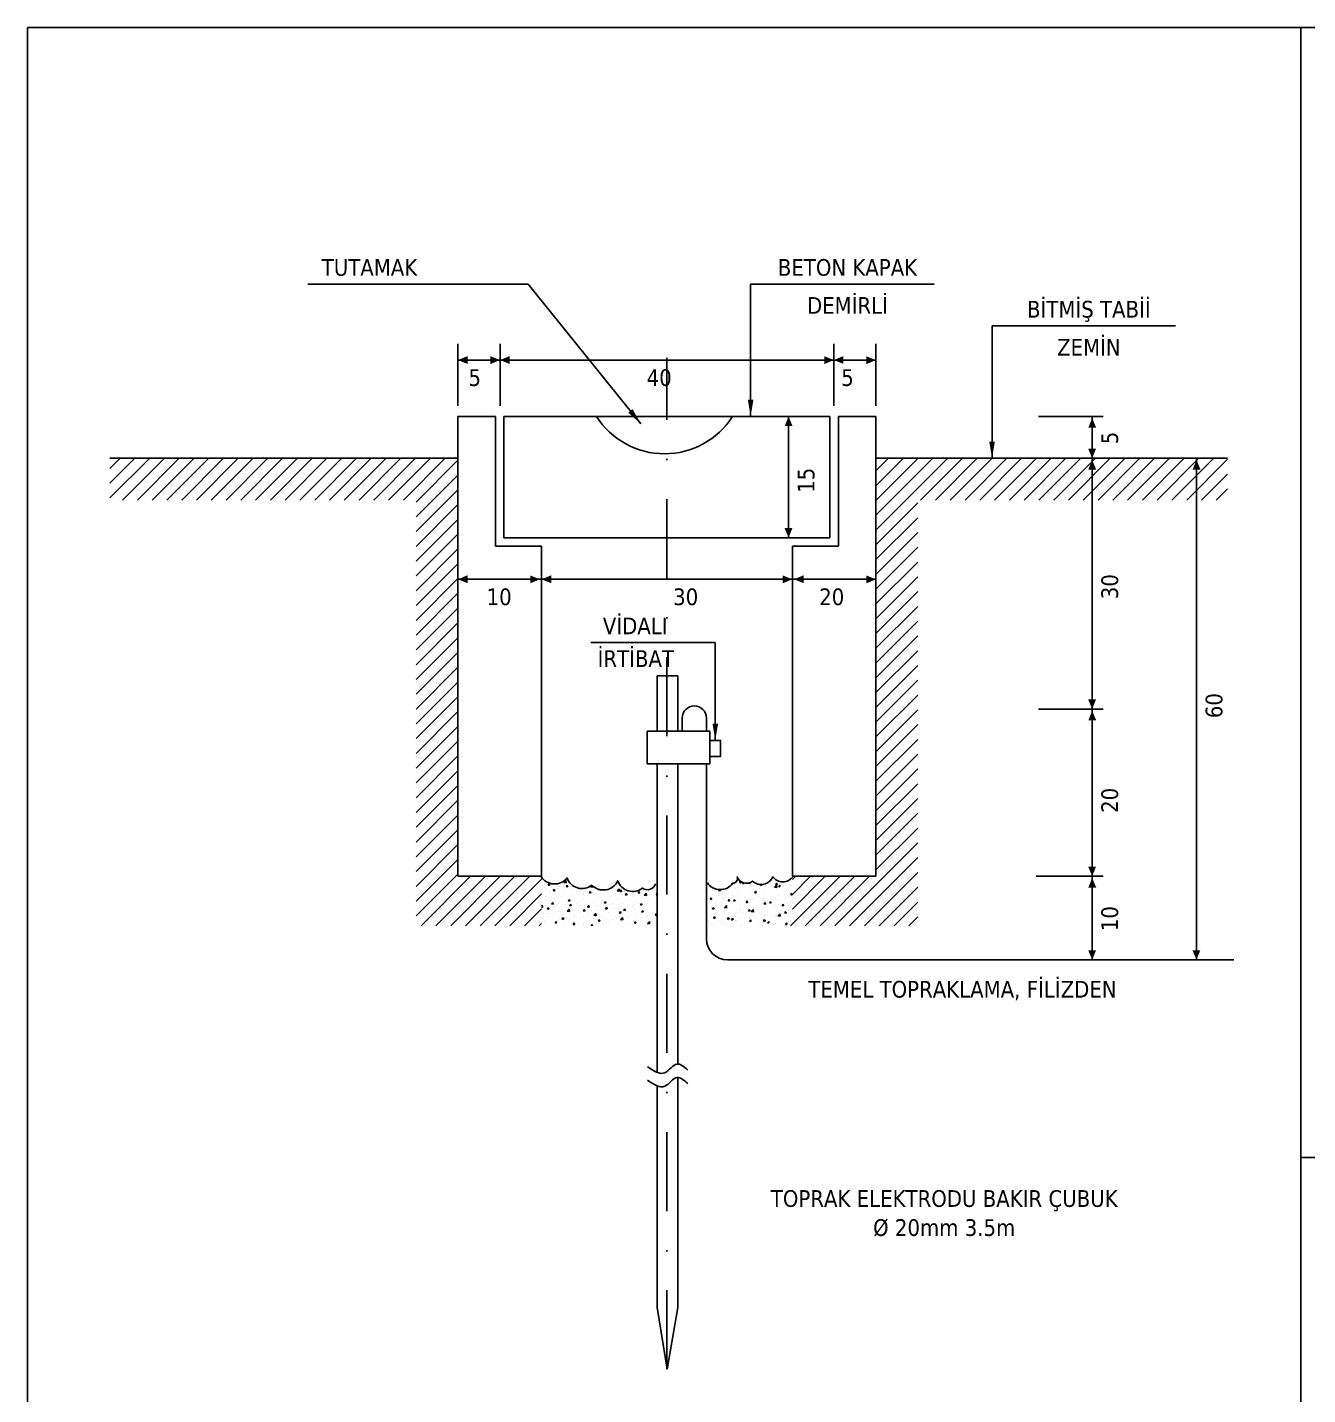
# Model space of a CAD drawing. Header units: millimetres. Extents: x 1051 to 8955, y -738 to 4312.
# Drawn here: x 2607.4 to 3019.2, y 2007.8 to 2447.6 of the extents above; entities that cross this region are included whole.
import ezdxf
from ezdxf.enums import TextEntityAlignment as Align

# ---------------------------------------------------------------- set-up
doc = ezdxf.new("R2010")
doc.units = ezdxf.units.MM
doc.linetypes.add('DASHDOT', pattern=[25.4, 12.7, -6.35, 0, -6.35])
doc.linetypes.add('SOLID_LINE', pattern=[0])
for name, color, linetype in [('CEVRE', 9, 'Continuous'), ('KIRMIM', 1, 'Continuous'), ('MIMARI', 2, 'SOLID_LINE'), ('YAZI', 8, 'Continuous'), ('ZHAT', 6, 'Continuous')]:
    doc.layers.add(name, color=color, linetype=linetype)
doc.styles.add('ROMANS', font='tahoma.ttf')

# ---------------------------------------------------------------- blocks, each defined once
blk = doc.blocks.new('OU')
at = {"color": 0, "linetype": 'ByBlock'}
blk.add_solid([(-4.8, -11.5), (4.6, -11.5), (0, 0)], dxfattribs=at)

msp = doc.modelspace()

# ---------------------------------------------------------------- linework, layer by layer
for p, q in [((2768.44, 2365.02), (2697.56, 2365.03)), ((2804.73, 2320.07), (2768.44, 2365.02)), ((2840.02, 2365.02), (2899.04, 2365.02)), ((2917.67, 2351.57), (2976.69, 2351.58)), ((2788.58, 2249.72), (2828.64, 2249.72)), ((2816.65, 2239.08), (2809.93, 2239.08)), ((2809.93, 2239.08), (2809.93, 2221.19)), ((2816.65, 2239.08), (2816.65, 2221.19)), ((2818, 2225.44), (2818, 2221.19)), ((2825.82, 2225.44), (2825.82, 2221.19)), ((2809.93, 2210.74), (2809.93, 2111.6)), ((2816.65, 2210.74), (2816.65, 2114.17)), ((2825.82, 2210.74), (2825.82, 2154.4)), ((2809.93, 2107.3), (2809.93, 2035.87)), ((2816.65, 2109.86), (2816.65, 2035.87)), ((2813.12, 2015.99), (2809.93, 2035.87)), ((2816.65, 2035.87), (2813.12, 2015.99))]:
    msp.add_line(p, q)
at = {"linetype": 'ByBlock'}
for p, q in [((2745.87, 2340.6), (2880.33, 2340.6)), ((2852.22, 2283.47), (2852.22, 2322.46)), ((2949.88, 2147.68), (2949.88, 2322.46)), ((2983.43, 2147.68), (2983.43, 2309.02)), ((2745.87, 2270.09), (2880.33, 2270.09))]:
    msp.add_line(p, q, dxfattribs=at)
at = {"linetype": 'Continuous'}
for p, q in [((2745.87, 2174.57), (2745.87, 2322.46)), ((2757.98, 2322.46), (2745.87, 2322.46)), ((2757.98, 2280.78), (2757.98, 2322.46)), ((2760.66, 2283.47), (2760.66, 2322.46)), ((2865.54, 2322.46), (2760.66, 2322.46)), ((2865.54, 2283.47), (2865.54, 2322.46)), ((2868.23, 2280.78), (2868.23, 2322.46)), ((2868.23, 2322.46), (2880.33, 2322.46)), ((2880.33, 2174.57), (2880.33, 2322.46)), ((2745.87, 2309.02), (2633.95, 2309.02)), ((2993.39, 2309.02), (2880.33, 2309.02)), ((2865.54, 2283.47), (2760.66, 2283.47)), ((2772.77, 2280.78), (2757.98, 2280.78)), ((2772.77, 2174.57), (2772.77, 2280.78)), ((2853.44, 2174.57), (2853.44, 2280.78)), ((2868.23, 2280.78), (2853.44, 2280.78)), ((2772.77, 2174.57), (2745.87, 2174.57)), ((2880.33, 2174.57), (2853.44, 2174.57)), ((2995.42, 2147.68), (2832.54, 2147.68))]:
    msp.add_line(p, q, dxfattribs=at)
msp.add_lwpolyline([(2806.78, 2221.19), (2826.93, 2221.19), (2826.93, 2210.74), (2806.78, 2210.74)], close=True)
msp.add_arc((2812.31, 2336.3), 25.85, 212.355, 327.645, dxfattribs=at)
for centre, radius, start, end in [((2821.91, 2225.44), 3.91, 0, 180), ((2832.54, 2154.4), 6.72, 180, 270)]:
    msp.add_arc(centre, radius, start, end)
for points in [[(2840.92, 2327.84), (2839.13, 2327.84), (2840.02, 2322.46)], [(2800.65, 2323.69), (2802.05, 2324.82), (2804.73, 2320.07)], [(2918.57, 2314.4), (2916.78, 2314.4), (2917.67, 2309.02)], [(2829.55, 2223.65), (2827.75, 2223.65), (2828.64, 2218.27)]]:
    msp.add_solid(points)
at = {"layer": 'CEVRE'}
msp.add_lwpolyline([(3430.6, 2084.05), (3017.02, 2084.05), (3017.02, 2447.63), (3430.6, 2447.63)], close=True, dxfattribs=at)
at = {"layer": 'Defpoints', "linetype": 'ByBlock'}
msp.add_point((2813.12, 2015.99), dxfattribs=at)
at = {"layer": 'KIRMIM', "linetype": 'DASHDOT', "ltscale": 2}
msp.add_line((2813.1, 2015.99), (2813.1, 2341.35), dxfattribs=at)
at = {"layer": 'KIRMIM'}
for p, q in [((2633.95, 2296.26), (2646.71, 2309.02)), ((2633.95, 2301.01), (2641.96, 2309.02)), ((2633.95, 2305.77), (2637.2, 2309.02)), ((2638.02, 2295.57), (2651.46, 2309.02)), ((2642.77, 2295.57), (2656.22, 2309.02)), ((2647.52, 2295.57), (2660.97, 2309.02)), ((2652.28, 2295.57), (2665.72, 2309.02)), ((2657.03, 2295.57), (2670.48, 2309.02)), ((2661.79, 2295.57), (2675.23, 2309.02)), ((2666.54, 2295.57), (2679.98, 2309.02)), ((2671.29, 2295.57), (2684.74, 2309.02)), ((2676.05, 2295.57), (2689.49, 2309.02)), ((2680.8, 2295.57), (2694.25, 2309.02)), ((2685.55, 2295.57), (2699, 2309.02)), ((2690.31, 2295.57), (2703.75, 2309.02)), ((2695.06, 2295.57), (2708.51, 2309.02)), ((2699.81, 2295.57), (2713.26, 2309.02)), ((2704.57, 2295.57), (2718.01, 2309.02)), ((2709.32, 2295.57), (2722.77, 2309.02)), ((2714.08, 2295.57), (2727.52, 2309.02)), ((2718.83, 2295.57), (2732.27, 2309.02)), ((2723.58, 2295.57), (2737.03, 2309.02)), ((2728.34, 2295.57), (2741.78, 2309.02)), ((2880.33, 2304.96), (2884.39, 2309.02)), ((2880.33, 2285.94), (2903.41, 2309.02)), ((2880.33, 2290.7), (2898.65, 2309.02)), ((2880.33, 2295.45), (2893.9, 2309.02)), ((2880.33, 2300.2), (2889.14, 2309.02)), ((2894.71, 2295.57), (2908.16, 2309.02)), ((2899.47, 2295.57), (2912.91, 2309.02)), ((2904.22, 2295.57), (2917.67, 2309.02)), ((2908.98, 2295.57), (2922.42, 2309.02)), ((2913.73, 2295.57), (2927.17, 2309.02)), ((2918.48, 2295.57), (2931.93, 2309.02)), ((2923.24, 2295.57), (2936.68, 2309.02)), ((2927.99, 2295.57), (2941.44, 2309.02)), ((2932.74, 2295.57), (2946.19, 2309.02)), ((2937.5, 2295.57), (2950.94, 2309.02)), ((2942.25, 2295.57), (2955.7, 2309.02)), ((2947, 2295.57), (2960.45, 2309.02)), ((2951.76, 2295.57), (2965.2, 2309.02)), ((2956.51, 2295.57), (2969.96, 2309.02)), ((2961.27, 2295.57), (2974.71, 2309.02)), ((2966.02, 2295.57), (2979.46, 2309.02)), ((2970.77, 2295.57), (2984.22, 2309.02)), ((2975.53, 2295.57), (2988.97, 2309.02)), ((2732.43, 2294.91), (2745.87, 2308.36)), ((2980.28, 2295.57), (2993.39, 2308.68)), ((2732.43, 2290.16), (2745.87, 2303.6)), ((2985.03, 2295.57), (2993.39, 2303.93)), ((2732.43, 2285.41), (2745.87, 2298.85)), ((2989.79, 2295.57), (2993.39, 2299.18)), ((2732.43, 2280.65), (2745.87, 2294.1)), ((2880.33, 2281.19), (2893.77, 2294.63)), ((2732.43, 2275.9), (2745.87, 2289.34)), ((2880.33, 2276.43), (2893.77, 2289.88)), ((2732.43, 2271.15), (2745.87, 2284.59)), ((2880.33, 2271.68), (2893.77, 2285.13)), ((2732.43, 2266.39), (2745.87, 2279.84)), ((2880.33, 2266.93), (2893.77, 2280.37)), ((2732.43, 2261.64), (2745.87, 2275.08)), ((2880.33, 2262.17), (2893.77, 2275.62)), ((2732.43, 2256.88), (2745.87, 2270.33)), ((2880.33, 2257.42), (2893.77, 2270.87)), ((2732.43, 2252.13), (2745.87, 2265.58)), ((2880.33, 2252.67), (2893.77, 2266.11)), ((2732.43, 2247.38), (2745.87, 2260.82)), ((2880.33, 2247.91), (2893.77, 2261.36)), ((2880.33, 2243.16), (2893.77, 2256.6)), ((2732.43, 2242.62), (2745.87, 2256.07)), ((2880.33, 2238.41), (2893.77, 2251.85)), ((2732.43, 2237.87), (2745.87, 2251.31)), ((2732.43, 2233.12), (2745.87, 2246.56)), ((2880.33, 2233.65), (2893.77, 2247.1)), ((2732.43, 2228.36), (2745.87, 2241.81)), ((2880.33, 2228.9), (2893.77, 2242.34)), ((2732.43, 2223.61), (2745.87, 2237.05)), ((2880.33, 2224.14), (2893.77, 2237.59)), ((2732.43, 2218.85), (2745.87, 2232.3)), ((2880.33, 2219.39), (2893.77, 2232.84)), ((2732.43, 2214.1), (2745.87, 2227.55)), ((2880.33, 2214.64), (2893.77, 2228.08)), ((2732.43, 2209.35), (2745.87, 2222.79)), ((2880.33, 2209.88), (2893.77, 2223.33)), ((2732.43, 2204.59), (2745.87, 2218.04)), ((2880.33, 2205.13), (2893.77, 2218.57)), ((2732.43, 2199.84), (2745.87, 2213.29)), ((2880.33, 2200.38), (2893.77, 2213.82)), ((2732.43, 2195.09), (2745.87, 2208.53)), ((2880.33, 2195.62), (2893.77, 2209.07)), ((2732.43, 2190.33), (2745.87, 2203.78)), ((2880.33, 2190.87), (2893.77, 2204.31)), ((2880.33, 2186.12), (2893.77, 2199.56)), ((2732.43, 2185.58), (2745.87, 2199.02)), ((2880.33, 2181.36), (2893.77, 2194.81)), ((2732.43, 2180.83), (2745.87, 2194.27)), ((2732.43, 2176.07), (2745.87, 2189.52)), ((2880.33, 2176.61), (2893.77, 2190.05)), ((2732.43, 2171.32), (2745.87, 2184.76)), ((2867.12, 2158.65), (2893.77, 2185.3)), ((2732.43, 2166.56), (2745.87, 2180.01)), ((2871.87, 2158.65), (2893.77, 2180.55)), ((2732.43, 2161.81), (2745.87, 2175.26)), ((2734.02, 2158.65), (2749.94, 2174.57)), ((2738.77, 2158.65), (2754.69, 2174.57)), ((2743.53, 2158.65), (2759.45, 2174.57)), ((2748.28, 2158.65), (2764.2, 2174.57)), ((2753.03, 2158.65), (2768.95, 2174.57)), ((2757.79, 2158.65), (2773.04, 2173.9)), ((2773.2, 2172.93), (2773.2, 2172.93)), ((2779.92, 2172.52), (2780.55, 2173.18)), ((2780.64, 2172.41), (2780.55, 2173.17)), ((2836.42, 2172.66), (2836.87, 2172.83)), ((2836.83, 2172.38), (2836.96, 2172.78)), ((2848.35, 2172.71), (2848.35, 2172.71)), ((2852.54, 2173.31), (2852.54, 2173.31)), ((2852.86, 2158.65), (2868.78, 2174.57)), ((2853.44, 2163.98), (2864.03, 2174.57)), ((2853.44, 2168.73), (2859.27, 2174.57)), ((2853.44, 2173.49), (2854.52, 2174.57)), ((2857.61, 2158.65), (2873.53, 2174.57)), ((2862.37, 2158.65), (2878.29, 2174.57)), ((2876.63, 2158.65), (2893.77, 2175.79)), ((2762.54, 2158.65), (2772.77, 2168.87)), ((2773.74, 2170.86), (2773.74, 2170.86)), ((2773.91, 2170.32), (2773.91, 2170.32)), ((2774.2, 2170.63), (2774.2, 2170.63)), ((2774.88, 2171.73), (2775.27, 2172.2)), ((2774.88, 2171.73), (2775.36, 2171.69)), ((2775.36, 2171.68), (2775.27, 2172.19)), ((2775.44, 2169.78), (2775.44, 2169.78)), ((2776.17, 2170.42), (2776.17, 2170.42)), ((2776.49, 2170.04), (2777.06, 2170.26)), ((2776.49, 2170.04), (2776.89, 2169.77)), ((2776.89, 2169.76), (2777.06, 2170.25)), ((2778.05, 2170.68), (2778.05, 2170.68)), ((2778.19, 2170.68), (2778.19, 2170.68)), ((2778.29, 2168.55), (2778.29, 2168.55)), ((2778.39, 2171.23), (2778.39, 2171.23)), ((2778.61, 2171.12), (2778.61, 2171.12)), ((2779.75, 2169.6), (2779.75, 2169.6)), ((2779.92, 2172.52), (2780.64, 2172.41)), ((2780.66, 2171.23), (2781.05, 2171.69)), ((2780.66, 2171.23), (2781.15, 2171.18)), ((2781.15, 2171.18), (2781.05, 2171.68)), ((2781.25, 2171.08), (2781.25, 2171.08)), ((2781.69, 2168.3), (2781.69, 2168.3)), ((2782.35, 2170.5), (2782.35, 2170.5)), ((2782.43, 2169.11), (2782.43, 2169.11)), ((2784.05, 2169.41), (2784.05, 2169.41)), ((2784.22, 2168.57), (2784.22, 2168.57)), ((2786.24, 2168.84), (2786.24, 2168.84)), ((2786.4, 2169.11), (2786.4, 2169.11)), ((2786.51, 2169.63), (2786.51, 2169.63)), ((2786.66, 2170.32), (2786.66, 2170.32)), ((2786.73, 2170.7), (2786.93, 2170.68)), ((2786.93, 2170.67), (2786.92, 2170.74)), ((2788.08, 2169.4), (2788.65, 2169.61)), ((2788.08, 2169.4), (2788.49, 2169.13)), ((2788.36, 2169.23), (2788.36, 2169.23)), ((2788.49, 2169.12), (2788.65, 2169.61)), ((2788.53, 2171.19), (2788.97, 2171.65)), ((2788.53, 2171.19), (2789.25, 2171.08)), ((2789.25, 2171.07), (2789.21, 2171.42)), ((2789.3, 2169.24), (2789.3, 2169.24)), ((2790.7, 2170.23), (2790.7, 2170.23)), ((2790.97, 2170.13), (2790.97, 2170.13)), ((2791.1, 2169.91), (2791.1, 2169.91)), ((2792.67, 2169.05), (2792.67, 2169.05)), ((2794.39, 2169.91), (2794.39, 2169.91)), ((2795.27, 2169.95), (2795.27, 2169.95)), ((2795.81, 2170.72), (2795.81, 2170.72)), ((2796.41, 2170.18), (2796.41, 2170.18)), ((2796.97, 2168.87), (2796.97, 2168.87)), ((2797.14, 2169.85), (2797.77, 2170.51)), ((2797.14, 2169.85), (2797.86, 2169.74)), ((2797.86, 2169.74), (2797.77, 2170.5)), ((2798.02, 2169.71), (2798.41, 2170.17)), ((2798.02, 2169.71), (2798.51, 2169.66)), ((2798.51, 2169.66), (2798.41, 2170.16)), ((2798.82, 2168.63), (2798.82, 2168.63)), ((2799.58, 2169.77), (2799.58, 2169.77)), ((2799.68, 2168.75), (2800.24, 2168.97)), ((2799.68, 2168.75), (2800.08, 2168.48)), ((2800.08, 2168.47), (2800.25, 2168.96)), ((2801.28, 2168.69), (2801.28, 2168.69)), ((2803.01, 2169.24), (2803.01, 2169.24)), ((2803.81, 2169.2), (2804.2, 2169.66)), ((2803.81, 2169.2), (2804.29, 2169.16)), ((2803.89, 2169.59), (2803.89, 2169.59)), ((2804.29, 2169.15), (2804.2, 2169.66)), ((2804.46, 2168.33), (2804.46, 2168.33)), ((2805.59, 2168.5), (2805.59, 2168.5)), ((2805.75, 2168.52), (2806.38, 2169.17)), ((2805.75, 2168.52), (2806.47, 2168.41)), ((2806.47, 2168.4), (2806.38, 2169.17)), ((2807.15, 2169.81), (2807.15, 2169.81)), ((2807.51, 2168.74), (2807.51, 2168.74)), ((2808.19, 2169.41), (2808.19, 2169.41)), ((2809.59, 2168.33), (2809.59, 2168.33)), ((2809.6, 2168.69), (2809.98, 2169.16)), ((2809.6, 2168.69), (2810.08, 2168.65)), ((2809.64, 2171.92), (2809.64, 2171.92)), ((2809.89, 2168.32), (2809.89, 2168.32)), ((2810.08, 2168.65), (2809.99, 2169.15)), ((2827.72, 2169.93), (2827.72, 2169.93)), ((2829.64, 2170.06), (2830.16, 2170.26)), ((2829.64, 2170.06), (2830.05, 2169.79)), ((2829.73, 2168.5), (2829.73, 2168.5)), ((2830.05, 2169.78), (2830.21, 2170.26)), ((2830.34, 2169.79), (2830.34, 2169.79)), ((2830.83, 2168.9), (2830.83, 2168.9)), ((2831.87, 2170.5), (2831.87, 2170.5)), ((2832.85, 2169.17), (2832.85, 2169.17)), ((2834.03, 2168.31), (2834.03, 2168.31)), ((2834.97, 2172.35), (2834.97, 2172.35)), ((2835.05, 2170.6), (2835.05, 2170.6)), ((2835.6, 2172.44), (2835.6, 2172.44)), ((2835.84, 2168.33), (2835.84, 2168.33)), ((2835.9, 2169.57), (2835.9, 2169.57)), ((2835.94, 2171.02), (2835.94, 2171.02)), ((2836.42, 2172.66), (2836.82, 2172.39)), ((2837.41, 2172.23), (2837.61, 2172.47)), ((2837.41, 2172.23), (2837.89, 2172.19)), ((2837.89, 2172.18), (2837.85, 2172.4)), ((2839.22, 2172.36), (2839.84, 2172.26)), ((2839.75, 2171.41), (2839.75, 2171.41)), ((2839.84, 2172.25), (2839.81, 2172.53)), ((2839.91, 2172.25), (2839.91, 2172.25)), ((2840.03, 2168.94), (2840.03, 2168.94)), ((2840.13, 2171.62), (2840.13, 2171.62)), ((2841, 2170.24), (2841, 2170.24)), ((2841.24, 2169.41), (2841.8, 2169.63)), ((2841.24, 2169.41), (2841.64, 2169.14)), ((2841.64, 2169.14), (2841.8, 2169.62)), ((2842.83, 2168.58), (2842.83, 2168.58)), ((2843.02, 2170.51), (2843.02, 2170.51)), ((2843.19, 2171.73), (2843.36, 2171.92)), ((2843.19, 2171.73), (2843.68, 2171.68)), ((2843.68, 2171.68), (2843.63, 2171.93)), ((2844.17, 2169.5), (2844.17, 2169.5)), ((2846.07, 2170.91), (2846.07, 2170.91)), ((2847.54, 2169.39), (2847.54, 2169.39)), ((2847.73, 2171.04), (2848.36, 2171.69)), ((2847.73, 2171.04), (2848.45, 2170.92)), ((2848.02, 2172.02), (2848.58, 2172.23)), ((2848.02, 2172.02), (2848.42, 2171.74)), ((2848.25, 2170.02), (2848.25, 2170.02)), ((2848.45, 2170.92), (2848.36, 2171.68)), ((2848.42, 2171.74), (2848.58, 2172.23)), ((2848.52, 2171.89), (2848.52, 2171.89)), ((2848.98, 2171.22), (2849.37, 2171.68)), ((2848.98, 2171.22), (2849.46, 2171.18)), ((2849.04, 2168.4), (2849.04, 2168.4)), ((2849.46, 2171.17), (2849.37, 2171.68)), ((2851.06, 2168.66), (2851.06, 2168.66)), ((2851.17, 2171.58), (2851.17, 2171.58)), ((2852.24, 2170.2), (2852.24, 2170.2)), ((2852.44, 2170.62), (2852.44, 2170.62)), ((2852.83, 2171.71), (2852.83, 2171.71)), ((2852.83, 2168.77), (2853.4, 2168.98)), ((2852.83, 2168.77), (2853.23, 2168.5)), ((2853.19, 2171.85), (2853.19, 2171.85)), ((2853.23, 2168.49), (2853.4, 2168.98)), ((2881.38, 2158.65), (2893.77, 2171.04)), ((2767.29, 2158.65), (2772.77, 2164.12)), ((2772.77, 2165.06), (2773.01, 2165.32)), ((2772.77, 2164.61), (2773.1, 2164.55)), ((2773.1, 2164.55), (2773.01, 2165.31)), ((2773.95, 2164.32), (2773.95, 2164.32)), ((2774, 2165.26), (2774, 2165.26)), ((2774.05, 2167.23), (2774.05, 2167.23)), ((2774.1, 2167.94), (2774.1, 2167.94)), ((2774.53, 2164.19), (2775.09, 2164.41)), ((2774.53, 2164.19), (2774.93, 2163.92)), ((2774.93, 2163.91), (2775.1, 2164.4)), ((2776, 2165.66), (2776.39, 2166.13)), ((2776, 2165.66), (2776.48, 2165.62)), ((2776.07, 2167.5), (2776.07, 2167.5)), ((2776.48, 2165.61), (2776.39, 2166.12)), ((2776.44, 2166.58), (2776.44, 2166.58)), ((2776.99, 2167.49), (2776.99, 2167.49)), ((2777, 2164.72), (2777, 2164.72)), ((2778.19, 2165.86), (2778.19, 2165.86)), ((2779.13, 2167.9), (2779.13, 2167.9)), ((2780.75, 2166.4), (2780.75, 2166.4)), ((2780.99, 2163.33), (2781.62, 2163.99)), ((2781.31, 2166.79), (2781.87, 2167.01)), ((2781.31, 2166.79), (2781.71, 2166.52)), ((2781.71, 2163.21), (2781.62, 2163.98)), ((2781.71, 2166.52), (2781.87, 2167)), ((2781.78, 2165.16), (2782.17, 2165.62)), ((2781.78, 2165.16), (2782.27, 2165.12)), ((2782.1, 2165.39), (2782.1, 2165.39)), ((2782.27, 2165.11), (2782.17, 2165.61)), ((2782.34, 2166.43), (2782.34, 2166.43)), ((2784.12, 2165.66), (2784.12, 2165.66)), ((2785.06, 2166.22), (2785.06, 2166.22)), ((2786.07, 2164.29), (2786.07, 2164.29)), ((2786.31, 2164.26), (2786.31, 2164.26)), ((2786.41, 2166.94), (2786.41, 2166.94)), ((2787.17, 2166.06), (2787.17, 2166.06)), ((2787.57, 2164.65), (2787.96, 2165.11)), ((2787.57, 2164.65), (2788.05, 2164.61)), ((2788.05, 2164.6), (2787.96, 2165.11)), ((2789.36, 2166.03), (2789.36, 2166.03)), ((2790.5, 2164.86), (2790.5, 2164.86)), ((2790.6, 2167.55), (2790.6, 2167.55)), ((2790.77, 2165.1), (2790.77, 2165.1)), ((2792.27, 2166.73), (2792.27, 2166.73)), ((2792.9, 2166.15), (2793.47, 2166.36)), ((2792.9, 2166.15), (2793.3, 2165.88)), ((2793.3, 2165.87), (2793.47, 2166.36)), ((2793.36, 2164.14), (2793.74, 2164.61)), ((2793.36, 2164.14), (2793.84, 2164.1)), ((2793.67, 2165.85), (2793.67, 2165.85)), ((2793.84, 2164.1), (2793.75, 2164.6)), ((2794.29, 2167), (2794.29, 2167)), ((2794.64, 2165.43), (2794.64, 2165.43)), ((2794.74, 2168.12), (2794.74, 2168.12)), ((2795.22, 2164.22), (2795.22, 2164.22)), ((2795.48, 2165.91), (2795.48, 2165.91)), ((2797.34, 2167.4), (2797.34, 2167.4)), ((2797.41, 2164.14), (2797.41, 2164.14)), ((2797.97, 2165.67), (2797.97, 2165.67)), ((2798.72, 2165.95), (2798.72, 2165.95)), ((2799.14, 2163.64), (2799.53, 2164.1)), ((2799.63, 2163.59), (2799.53, 2164.1)), ((2800.18, 2166.72), (2800.18, 2166.72)), ((2800.32, 2164.89), (2800.32, 2164.89)), ((2802.11, 2164.95), (2802.11, 2164.95)), ((2802.28, 2165.49), (2802.28, 2165.49)), ((2802.34, 2165.15), (2802.34, 2165.15)), ((2802.44, 2168.07), (2802.44, 2168.07)), ((2802.91, 2166.55), (2802.91, 2166.55)), ((2804.49, 2165.5), (2805.06, 2165.72)), ((2804.49, 2165.5), (2804.9, 2165.23)), ((2804.89, 2167.52), (2804.89, 2167.52)), ((2804.9, 2165.22), (2805.06, 2165.71)), ((2805.39, 2165.55), (2805.39, 2165.55)), ((2806.59, 2165.31), (2806.59, 2165.31)), ((2806.82, 2165.75), (2806.82, 2165.75)), ((2806.95, 2164.44), (2806.95, 2164.44)), ((2807.05, 2167.12), (2807.05, 2167.12)), ((2825.73, 2168.23), (2825.73, 2168.23)), ((2826.95, 2167.18), (2827.34, 2167.64)), ((2826.95, 2167.18), (2827.44, 2167.13)), ((2827.12, 2167.59), (2827.12, 2167.59)), ((2827.44, 2167.13), (2827.35, 2167.63)), ((2827.53, 2164.56), (2827.53, 2164.56)), ((2827.63, 2167.25), (2827.63, 2167.25)), ((2827.68, 2164.21), (2828.25, 2164.43)), ((2827.68, 2164.21), (2828.08, 2163.94)), ((2828.08, 2163.93), (2828.25, 2164.42)), ((2828.12, 2164.4), (2828.12, 2164.4)), ((2828.7, 2165.72), (2828.7, 2165.72)), ((2828.72, 2166.16), (2828.72, 2166.16)), ((2830.72, 2165.99), (2830.72, 2165.99)), ((2831.43, 2167.41), (2831.43, 2167.41)), ((2831.58, 2164.51), (2832.21, 2165.17)), ((2831.58, 2164.51), (2832.3, 2164.4)), ((2831.67, 2165.13), (2831.67, 2165.13)), ((2831.77, 2167.81), (2831.77, 2167.81)), ((2832.3, 2164.4), (2832.21, 2165.16)), ((2832.43, 2164.21), (2832.43, 2164.21)), ((2832.74, 2166.67), (2833.13, 2167.13)), ((2832.74, 2166.67), (2833.22, 2166.63)), ((2833.22, 2166.62), (2833.13, 2167.13)), ((2833.42, 2166.97), (2833.42, 2166.97)), ((2833.78, 2166.39), (2833.78, 2166.39)), ((2834.46, 2166.81), (2835.02, 2167.03)), ((2834.46, 2166.81), (2834.86, 2166.54)), ((2834.86, 2166.53), (2835.03, 2167.02)), ((2835.73, 2167.23), (2835.73, 2167.23)), ((2835.74, 2165.65), (2835.74, 2165.65)), ((2836.73, 2164.03), (2836.73, 2164.03)), ((2836.75, 2163.88), (2836.75, 2163.88)), ((2838.13, 2167.78), (2838.13, 2167.78)), ((2838.34, 2168.13), (2838.34, 2168.13)), ((2838.53, 2166.16), (2838.92, 2166.63)), ((2838.53, 2166.16), (2839.01, 2166.12)), ((2838.77, 2164.14), (2838.77, 2164.14)), ((2838.87, 2167.06), (2838.87, 2167.06)), ((2839.01, 2166.11), (2838.92, 2166.62)), ((2839.93, 2166.25), (2839.93, 2166.25)), ((2840.04, 2167.05), (2840.04, 2167.05)), ((2840.89, 2167.33), (2840.89, 2167.33)), ((2841.83, 2164.55), (2841.83, 2164.55)), ((2842.64, 2167.95), (2842.64, 2167.95)), ((2843.95, 2167.73), (2843.95, 2167.73)), ((2843.98, 2164.13), (2843.98, 2164.13)), ((2844.08, 2166.82), (2844.08, 2166.82)), ((2844.31, 2165.66), (2844.7, 2166.12)), ((2844.31, 2165.66), (2844.8, 2165.61)), ((2844.35, 2166.87), (2844.35, 2166.87)), ((2844.8, 2165.61), (2844.7, 2166.11)), ((2846.05, 2166.17), (2846.62, 2166.38)), ((2846.05, 2166.17), (2846.45, 2165.89)), ((2846.46, 2165.89), (2846.62, 2166.38)), ((2846.92, 2165.22), (2846.92, 2165.22)), ((2846.95, 2167.77), (2846.95, 2167.77)), ((2847.2, 2164.58), (2847.2, 2164.58)), ((2848.05, 2164.65), (2848.05, 2164.65)), ((2848.15, 2167.33), (2848.15, 2167.33)), ((2848.65, 2166.69), (2848.65, 2166.69)), ((2848.94, 2165.48), (2848.94, 2165.48)), ((2850.1, 2165.15), (2850.49, 2165.61)), ((2850.1, 2165.15), (2850.58, 2165.11)), ((2850.58, 2165.1), (2850.49, 2165.61)), ((2851.26, 2167.59), (2851.26, 2167.59)), ((2851.91, 2165.38), (2851.91, 2165.38)), ((2852, 2165.89), (2852, 2165.89)), ((2852.24, 2165.25), (2852.24, 2165.25)), ((2852.34, 2167.94), (2852.34, 2167.94)), ((2852.96, 2166.5), (2852.96, 2166.5)), ((2886.14, 2158.65), (2893.77, 2166.28)), ((2773.81, 2159.88), (2773.81, 2159.88)), ((2773.89, 2160.1), (2773.89, 2160.1)), ((2773.91, 2162.57), (2773.91, 2162.57)), ((2774.87, 2162.46), (2774.87, 2162.46)), ((2774.88, 2161.54), (2774.88, 2161.54)), ((2776.57, 2161.37), (2776.57, 2161.37)), ((2776.66, 2162.68), (2776.66, 2162.68)), ((2777.12, 2159.6), (2777.51, 2160.06)), ((2777.12, 2159.6), (2777.6, 2159.55)), ((2777.6, 2159.55), (2777.51, 2160.05)), ((2778, 2160.49), (2778, 2160.49)), ((2778.1, 2163.17), (2778.1, 2163.17)), ((2778.59, 2160.91), (2778.59, 2160.91)), ((2779.18, 2162.28), (2779.18, 2162.28)), ((2779.34, 2160.94), (2779.91, 2161.16)), ((2779.34, 2160.94), (2779.75, 2160.67)), ((2779.75, 2160.67), (2779.91, 2161.15)), ((2779.98, 2162.21), (2779.98, 2162.21)), ((2780.88, 2161.19), (2780.88, 2161.19)), ((2780.99, 2163.33), (2781.71, 2163.22)), ((2781.36, 2163.49), (2781.36, 2163.49)), ((2782, 2162.47), (2782, 2162.47)), ((2782.14, 2161.06), (2782.14, 2161.06)), ((2782.24, 2163.74), (2782.24, 2163.74)), ((2782.9, 2159.09), (2783.29, 2159.55)), ((2782.93, 2159.7), (2782.93, 2159.7)), ((2783.29, 2161.72), (2783.29, 2161.72)), ((2783.39, 2159.04), (2783.29, 2159.55)), ((2783.48, 2162.09), (2783.48, 2162.09)), ((2785.05, 2162.88), (2785.05, 2162.88)), ((2785.19, 2161.01), (2785.19, 2161.01)), ((2786.12, 2163.55), (2786.69, 2163.76)), ((2786.12, 2163.55), (2786.52, 2163.28)), ((2786.21, 2161.57), (2786.21, 2161.57)), ((2786.53, 2163.27), (2786.69, 2163.76)), ((2787.79, 2161.91), (2787.79, 2161.91)), ((2788, 2162.52), (2788, 2162.52)), ((2788.03, 2160.37), (2788.03, 2160.37)), ((2789.49, 2160.83), (2789.49, 2160.83)), ((2789.6, 2162), (2790.23, 2162.65)), ((2789.6, 2162), (2790.32, 2161.88)), ((2790.04, 2160.63), (2790.04, 2160.63)), ((2790.15, 2163.55), (2790.15, 2163.55)), ((2790.32, 2161.88), (2790.23, 2162.64)), ((2790.31, 2159.49), (2790.31, 2159.49)), ((2790.4, 2162.18), (2790.4, 2162.18)), ((2790.94, 2160.3), (2791.5, 2160.51)), ((2790.94, 2160.3), (2791.34, 2160.03)), ((2791.08, 2159.7), (2791.08, 2159.7)), ((2791.34, 2160.02), (2791.5, 2160.51)), ((2792.1, 2161.73), (2792.1, 2161.73)), ((2792.17, 2163.81), (2792.17, 2163.81)), ((2792.7, 2163.33), (2792.7, 2163.33)), ((2793.1, 2161.03), (2793.1, 2161.03)), ((2793.8, 2160.65), (2793.8, 2160.65)), ((2794.45, 2160.06), (2794.45, 2160.06)), ((2794.55, 2162.75), (2794.55, 2162.75)), ((2795.79, 2160.51), (2795.79, 2160.51)), ((2796.4, 2161.55), (2796.4, 2161.55)), ((2797.72, 2162.9), (2798.28, 2163.12)), ((2797.72, 2162.9), (2798.12, 2162.63)), ((2798.1, 2160.46), (2798.1, 2160.46)), ((2798.12, 2162.62), (2798.28, 2163.11)), ((2798.19, 2161.7), (2798.19, 2161.7)), ((2798.21, 2160.66), (2798.84, 2161.31)), ((2798.21, 2160.66), (2798.93, 2160.55)), ((2798.52, 2160.58), (2798.52, 2160.58)), ((2798.62, 2163.26), (2798.62, 2163.26)), ((2798.93, 2160.54), (2798.84, 2161.31)), ((2799.14, 2163.64), (2799.62, 2163.6)), ((2800.21, 2161.97), (2800.21, 2161.97)), ((2800.49, 2161.31), (2800.49, 2161.31)), ((2800.71, 2161.37), (2800.71, 2161.37)), ((2802.41, 2160.28), (2802.41, 2160.28)), ((2802.53, 2159.65), (2803.1, 2159.87)), ((2802.53, 2159.65), (2802.93, 2159.38)), ((2802.71, 2161.18), (2802.71, 2161.18)), ((2802.81, 2163.87), (2802.81, 2163.87)), ((2802.93, 2159.37), (2803.1, 2159.86)), ((2803.27, 2162.37), (2803.27, 2162.37)), ((2804.93, 2163.13), (2805.32, 2163.6)), ((2804.93, 2163.13), (2805.41, 2163.09)), ((2805.02, 2161.18), (2805.02, 2161.18)), ((2805.19, 2162.12), (2805.19, 2162.12)), ((2805.41, 2163.08), (2805.32, 2163.59)), ((2806.24, 2159.86), (2806.24, 2159.86)), ((2806.72, 2160.1), (2806.72, 2160.1)), ((2806.82, 2159.32), (2807.45, 2159.98)), ((2806.86, 2161.75), (2806.86, 2161.75)), ((2807.54, 2159.21), (2807.45, 2159.97)), ((2808.26, 2160.13), (2808.26, 2160.13)), ((2808.36, 2163.04), (2808.36, 2163.04)), ((2809.31, 2162.25), (2809.87, 2162.47)), ((2809.31, 2162.25), (2809.71, 2161.98)), ((2809.32, 2161), (2809.32, 2161)), ((2809.71, 2161.98), (2809.88, 2162.46)), ((2809.9, 2162.93), (2809.9, 2162.93)), ((2826.48, 2159.62), (2826.48, 2159.62)), ((2826.55, 2160.27), (2826.55, 2160.27)), ((2826.58, 2162.54), (2826.58, 2162.54)), ((2827.43, 2161.88), (2827.43, 2161.88)), ((2828.07, 2161.11), (2828.46, 2161.57)), ((2828.07, 2161.11), (2828.56, 2161.07)), ((2828.38, 2161.35), (2828.38, 2161.35)), ((2828.56, 2161.06), (2828.46, 2161.56)), ((2828.6, 2162.81), (2828.6, 2162.81)), ((2829.53, 2160.03), (2829.53, 2160.03)), ((2830.32, 2159.58), (2830.32, 2159.58)), ((2830.86, 2160.09), (2830.86, 2160.09)), ((2831.47, 2159.76), (2831.47, 2159.76)), ((2831.57, 2162.44), (2831.57, 2162.44)), ((2831.66, 2163.21), (2831.66, 2163.21)), ((2832.5, 2160.96), (2833.06, 2161.18)), ((2832.5, 2160.96), (2832.9, 2160.69)), ((2832.9, 2160.68), (2833.06, 2161.17)), ((2833.09, 2162.15), (2833.09, 2162.15)), ((2833.86, 2160.6), (2834.25, 2161.06)), ((2833.86, 2160.6), (2834.34, 2160.56)), ((2834.34, 2160.55), (2834.25, 2161.06)), ((2834.63, 2160.7), (2834.63, 2160.7)), ((2835.02, 2160.38), (2835.02, 2160.38)), ((2835.16, 2159.91), (2835.16, 2159.91)), ((2835.55, 2160.27), (2835.55, 2160.27)), ((2835.65, 2162.96), (2835.65, 2162.96)), ((2836.65, 2160.96), (2836.65, 2160.96)), ((2837.79, 2162.96), (2837.79, 2162.96)), ((2839.27, 2163.56), (2839.84, 2163.78)), ((2839.27, 2163.56), (2839.68, 2163.29)), ((2839.47, 2159.73), (2839.47, 2159.73)), ((2839.65, 2160.1), (2840.04, 2160.56)), ((2839.65, 2160.1), (2840.13, 2160.05)), ((2839.68, 2163.29), (2839.84, 2163.77)), ((2839.7, 2161.36), (2839.7, 2161.36)), ((2839.73, 2161.19), (2839.73, 2161.19)), ((2839.74, 2160.88), (2839.74, 2160.88)), ((2839.84, 2163.56), (2839.84, 2163.56)), ((2840.13, 2160.05), (2840.04, 2160.55)), ((2840.19, 2163.18), (2840.82, 2163.83)), ((2840.19, 2163.18), (2840.91, 2163.07)), ((2840.91, 2163.06), (2840.82, 2163.83)), ((2841.04, 2163.85), (2841.04, 2163.85)), ((2842.5, 2163.77), (2842.5, 2163.77)), ((2843.77, 2159.55), (2843.77, 2159.55)), ((2843.88, 2161.45), (2843.88, 2161.45)), ((2844.09, 2160.32), (2844.66, 2160.53)), ((2844.09, 2160.32), (2844.49, 2160.04)), ((2844.43, 2162), (2844.43, 2162)), ((2844.49, 2160.04), (2844.66, 2160.53)), ((2844.8, 2162.04), (2844.8, 2162.04)), ((2845.35, 2163.67), (2845.35, 2163.67)), ((2845.43, 2159.59), (2845.82, 2160.05)), ((2845.43, 2159.59), (2845.91, 2159.55)), ((2845.92, 2159.54), (2845.82, 2160.05)), ((2846.82, 2162.3), (2846.82, 2162.3)), ((2847.75, 2159.52), (2847.75, 2159.52)), ((2847.95, 2161.96), (2847.95, 2161.96)), ((2848.8, 2161.84), (2849.43, 2162.5)), ((2848.8, 2161.84), (2849.52, 2161.73)), ((2849.14, 2162.81), (2849.14, 2162.81)), ((2849.52, 2161.72), (2849.43, 2162.49)), ((2849.65, 2163.49), (2849.65, 2163.49)), ((2849.87, 2162.7), (2849.87, 2162.7)), ((2850.87, 2162.92), (2851.43, 2163.13)), ((2850.87, 2162.92), (2851.27, 2162.65)), ((2851.22, 2159.08), (2851.61, 2159.55)), ((2851.27, 2162.64), (2851.44, 2163.13)), ((2851.7, 2159.03), (2851.61, 2159.54)), ((2852.05, 2159.88), (2852.05, 2159.88)), ((2852.14, 2162.57), (2852.14, 2162.57)), ((2852.22, 2159.98), (2852.22, 2159.98)), ((2852.85, 2160.19), (2852.85, 2160.19)), ((2890.89, 2158.65), (2893.77, 2161.53)), ((2772.05, 2158.65), (2772.77, 2159.36)), ((2777.86, 2159.03), (2777.86, 2159.03)), ((2779.87, 2159.29), (2779.87, 2159.29)), ((2782.9, 2159.09), (2783.39, 2159.05)), ((2786.12, 2158.89), (2786.12, 2158.89)), ((2786.38, 2158.89), (2786.38, 2158.89)), ((2788.74, 2158.65), (2789.08, 2159.05)), ((2789.15, 2158.65), (2789.08, 2159.04)), ((2798.09, 2158.79), (2798.09, 2158.79)), ((2801.15, 2159.19), (2801.15, 2159.19)), ((2806.76, 2159.06), (2806.76, 2159.06)), ((2806.82, 2159.32), (2807.54, 2159.21)), ((2827.33, 2159.19), (2827.33, 2159.19)), ((2828.25, 2159.19), (2828.25, 2159.19)), ((2832.56, 2159.01), (2832.56, 2159.01)), ((2836.86, 2158.83), (2836.86, 2158.83)), ((2842.68, 2158.85), (2842.68, 2158.85)), ((2843.78, 2158.76), (2843.78, 2158.76)), ((2844.7, 2159.12), (2844.7, 2159.12)), ((2847.51, 2159.17), (2847.51, 2159.17)), ((2847.86, 2159.28), (2847.86, 2159.28)), ((2848.08, 2159.36), (2848.08, 2159.36)), ((2851.22, 2159.08), (2851.7, 2159.04)), ((2852.39, 2159.18), (2852.39, 2159.18))]:
    msp.add_line(p, q, dxfattribs=at)
for points in [[(2772.6, 2174.5, 0.520567), (2772.6, 2174.5, 0.520567), (2780.99, 2174.03, 0.520567), (2788.91, 2171.7, 0.520567), (2797.3, 2173.1, 0.520567), (2805.23, 2170.77, 0.520567), (2809.42, 2172.17, 0.520567)], [(2826.13, 2172.44, 0.520567), (2826.13, 2172.44, 0.520567), (2834.23, 2172.3, 0.520567), (2835.65, 2174.43, 0.520567), (2840.62, 2173.01, 0.520567), (2847.16, 2174.43, 0.520567), (2853.55, 2174.43, 0.520567)]]:
    msp.add_lwpolyline(points, format="xyb", dxfattribs=at)
at = {"layer": 'MIMARI', "linetype": 'Continuous'}
for p, q in [((2745.87, 2325.93), (2745.87, 2345.78)), ((2759.42, 2325.93), (2759.42, 2345.78)), ((2866.78, 2325.93), (2866.78, 2345.78)), ((2880.33, 2325.93), (2880.33, 2345.78)), ((2932.64, 2322.46), (2953.37, 2322.46)), ((2932.64, 2228.35), (2953.37, 2228.35)), ((2931.81, 2174.57), (2953.37, 2174.57))]:
    msp.add_line(p, q, dxfattribs=at)
at = {"layer": 'MIMARI'}
for points in [[(2819.8, 2112.17), (2816.31, 2114.16), (2812.46, 2111.37), (2806.87, 2113.28)], [(2819.8, 2107.87), (2816.31, 2109.86), (2812.46, 2107.07), (2806.87, 2108.97)]]:
    msp.add_spline(points, degree=3, dxfattribs=at)
at = {"layer": 'YAZI', "linetype": 'Continuous'}
for p, q in [((2840.02, 2322.46), (2840.02, 2365.02)), ((2917.67, 2309.02), (2917.67, 2351.57)), ((2828.64, 2218.27), (2828.64, 2249.72))]:
    msp.add_line(p, q, dxfattribs=at)
at = {"layer": 'YAZI'}
for points in [[(2607.36, 2447.63), (3017.02, 2447.63), (3017.02, 1993.51), (2607.36, 1993.51)], [(3017.02, 2084.05), (3430.6, 2084.05), (3430.6, 1528.92), (3017.02, 1528.92)]]:
    msp.add_lwpolyline(points, close=True, dxfattribs=at)
at = {"layer": 'ZHAT', "linetype": 'Continuous'}
msp.add_lwpolyline([(2826.93, 2218.27), (2830.36, 2218.27), (2830.36, 2213.12), (2826.93, 2213.12)], close=True, dxfattribs=at)

# ---------------------------------------------------------------- block references
at = {"yscale": 0.2689070548315785, "zscale": 0.2689070548327012}
for p, xscale, rotation in [((2745.87, 2340.6), -0.2689070548315785, 90), ((2759.42, 2340.6), -0.2689070548315785, 270), ((2759.42, 2340.6), -0.2689070548315785, 90), ((2866.78, 2340.6), -0.2689070548315785, 270), ((2866.78, 2340.6), -0.2689070548315785, 90), ((2880.33, 2340.6), -0.2689070548315785, 270), ((2949.88, 2309.02), -0.2689070548329022, 180), ((2852.22, 2283.47), -0.2689070548329022, 180), ((2745.87, 2270.09), -0.2689070548315785, 90), ((2772.23, 2270.09), -0.2689070548315785, 270), ((2772.77, 2270.09), -0.2689070548315785, 90), ((2853.44, 2270.09), -0.2689070548315785, 270), ((2853.98, 2270.09), -0.2689070548315785, 90), ((2880.33, 2270.09), -0.2689070548315785, 270), ((2949.88, 2228.35), -0.2689070548329022, 180), ((2949.88, 2174.57), -0.2689070548329022, 180), ((2949.88, 2147.68), -0.2689070548329022, 180), ((2983.43, 2147.68), -0.2689070548329022, 180)]:
    msp.add_blockref('OU', p, dxfattribs=dict(at, xscale=xscale, rotation=rotation))
at = {"xscale": -0.2689070548329022, "yscale": 0.2689070548315785, "zscale": 0.2689070548327012}
for p in [(2852.22, 2322.46), (2949.88, 2321.93), (2949.88, 2308.48), (2983.43, 2308.48), (2949.88, 2227.81), (2949.88, 2174.03)]:
    msp.add_blockref('OU', p, dxfattribs=at)

# ---------------------------------------------------------------- texts
at = {"style": 'ROMANS'}
for s, height, p in [('TUTAMAK', 5.378, (2717.42, 2367.72)), ('BETON KAPAK', 5.3781, (2871.17, 2367.71)), ('DEMİRLİ', 5.378, (2871.17, 2355.48)), ('BİTMİŞ TABİİ', 5.3781, (2948.81, 2354.27)), ('ZEMİN', 5.378, (2948.81, 2342.04)), ('VİDALI', 5.378, (2802.89, 2252.41)), ('İRTİBAT', 5.378, (2803.08, 2241.9)), ('TEMEL TOPRAKLAMA, FİLİZDEN', 5.3781, (2908.15, 2135.53)), ('TOPRAK ELEKTRODU BAKIR ÇUBUK', 5.3781, (2902.28, 2068.22)), ('%%C 20mm 3.5m', 5.3781, (2902.28, 2058.87))]:
    msp.add_text(s, height=height, dxfattribs=at).set_placement(p, align=Align.CENTER)
at = {"linetype": 'ByBlock', "style": 'ROMANS'}
for s, height, p in [('5', 5.38, (2749.25, 2332.28)), ('40', 5.378, (2806.57, 2332.28)), ('5', 5.38, (2869.16, 2332.28)), ('10', 5.378, (2755.09, 2261.77)), ('30', 5.378, (2815.09, 2261.77)), ('20', 5.378, (2862.06, 2261.77))]:
    msp.add_text(s, height=height, dxfattribs=at).set_placement(p)
for s, height, p in [('5', 5.38, (2958.2, 2313.52)), ('15', 5.378, (2860.54, 2297.89)), ('30', 5.378, (2958.2, 2263.68)), ('60', 5.378, (2991.75, 2225.41)), ('20', 5.378, (2958.2, 2194.94)), ('10', 5.378, (2958.2, 2156.89))]:
    msp.add_text(s, height=height, rotation=90, dxfattribs=at).set_placement(p)

doc.saveas('drawing.dxf')
